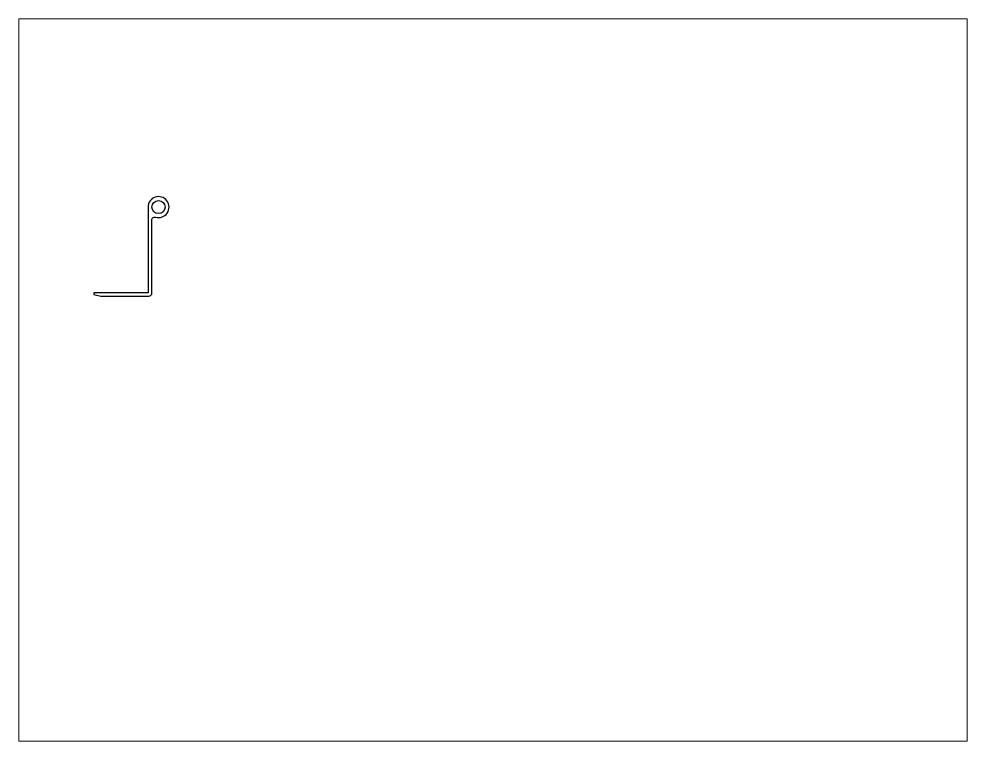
# Paper-space layout 'Layout1' of a CAD drawing. Extents: x 27 to 240, y 20 to 183.
# The model-space entities are those that its viewports show. They can reach past a viewport. Long polylines and large blocks are cut down to what shows.
import ezdxf

# ---------------------------------------------------------------- set-up
doc = ezdxf.new("R2010")
doc.units = 0
doc.header["$LTSCALE"] = 15
doc.layers.get('0').update_dxf_attribs({"linetype": 'CONTINUOUS'})

msp = doc.modelspace()

# ---------------------------------------------------------------- linework, layer by layer
at = {"color": 0, "linetype": 'CONTINUOUS', "ltscale": 10}
msp.add_lwpolyline([(50.15, 165.73), (28.05, 165.73), (28.05, 165.07), (31, 164.4), (50.42, 164.4, 0.414214), (51.75, 165.73), (51.75, 195.45, -0.499443), (53.24, 196.57, 2.995547), (50.15, 200.68)], format="xyb", close=True, dxfattribs=at)
msp.add_circle((54.43, 200.68), 2.67, dxfattribs=at)

psp = doc.layouts.get("Layout1")

# ---------------------------------------------------------------- viewports
at = {"layer": '0', "color": 0, "linetype": 'BYBLOCK', "ltscale": 0.05}
psp.add_viewport(center=(133.35, 101.6), size=(213.36, 162.56), view_center_point=(190.51, 130.3), view_height=293.8955, dxfattribs=at)

doc.saveas('drawing.dxf')
